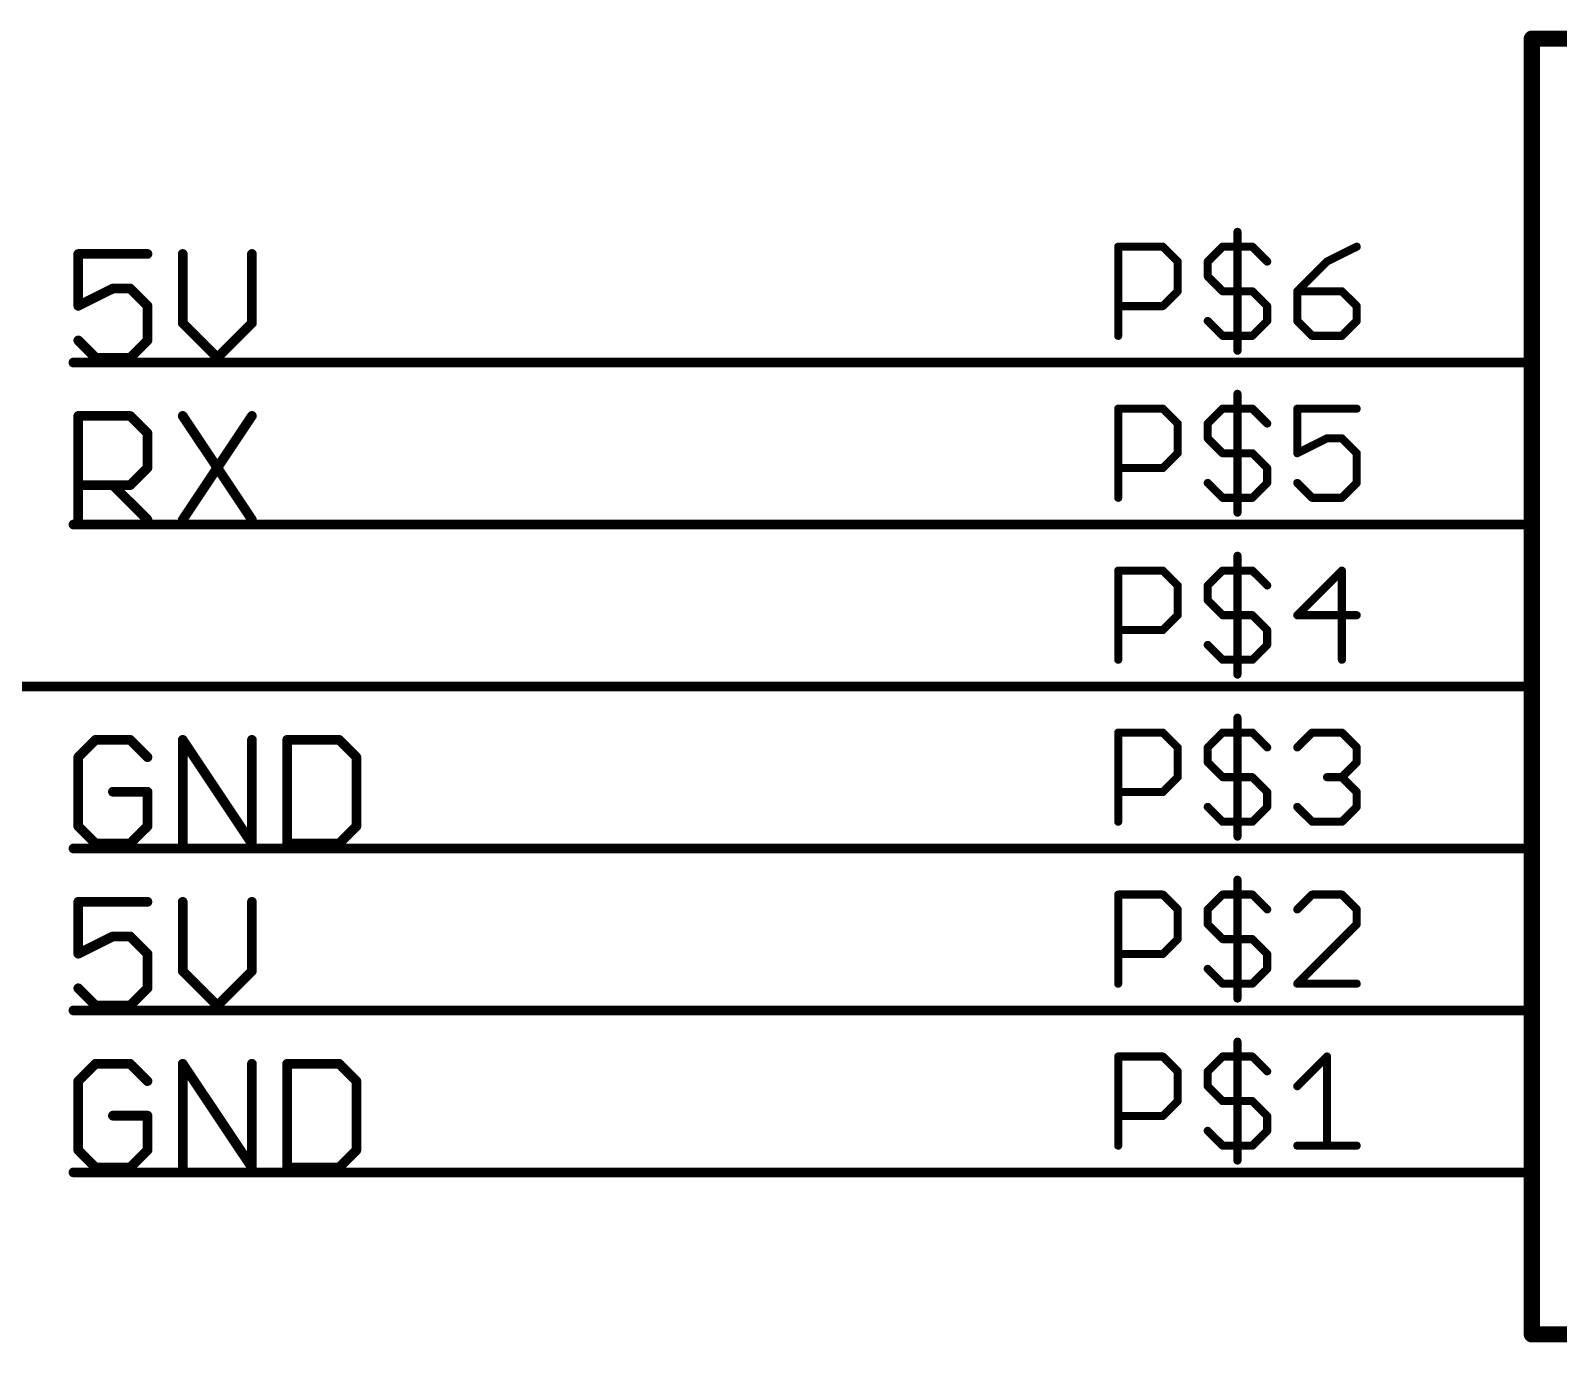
# Model space of a CAD drawing. Extents: x -31 to 132, y -51 to 79.
# Drawn here: x 95.85 to 119.8, y 45.59 to 66.17 of the extents above; entities that cross this region are included whole.
import ezdxf

# ---------------------------------------------------------------- set-up
doc = ezdxf.new("R2010")
doc.units = 0
for name, color, linetype in [('91', 82, 'CONTINUOUS'), ('94', 22, 'CONTINUOUS'), ('95', 253, 'CONTINUOUS')]:
    doc.layers.add(name, color=color, linetype=linetype)

msp = doc.modelspace()

# ---------------------------------------------------------------- linework, layer by layer
at = {"layer": '91', "const_width": 0.1524}
for points in [[(114.3, 60.96), (96.52, 60.96)], [(96.52, 58.42), (114.3, 58.42)], [(114.3, 55.88), (88.9, 55.88)], [(96.52, 53.34), (114.3, 53.34)], [(96.52, 50.8), (114.3, 50.8)], [(114.3, 48.26), (96.52, 48.26)]]:
    msp.add_lwpolyline(points, dxfattribs=at)
at = {"layer": '91', "const_width": 0.0762}
for points in [[(96.52, 60.9981, 1), (96.52, 60.9219)], [(114.3, 60.9219, 1), (114.3, 60.9981)], [(96.52, 58.4581, 1), (96.52, 58.3819)], [(114.3, 58.3819, 1), (114.3, 58.4581)], [(114.3, 55.8419, 1), (114.3, 55.9181)], [(96.52, 53.3781, 1), (96.52, 53.3019)], [(114.3, 53.3019, 1), (114.3, 53.3781)], [(96.52, 50.8381, 1), (96.52, 50.7619)], [(114.3, 50.7619, 1), (114.3, 50.8381)], [(96.52, 48.2981, 1), (96.52, 48.2219)], [(114.3, 48.2219, 1), (114.3, 48.2981)]]:
    msp.add_lwpolyline(points, format="xyb", dxfattribs=at)
at = {"layer": '94'}
for points, const_width in [([(119.38, 45.72), (119.38, 66.04)], 0.254), ([(119.38, 66.04), (132.08, 66.04)], 0.254), ([(114.3, 60.96), (119.38, 60.96)], 0.1524), ([(114.3, 58.42), (119.38, 58.42)], 0.1524), ([(114.3, 55.88), (119.38, 55.88)], 0.1524), ([(114.3, 53.34), (119.38, 53.34)], 0.1524), ([(114.3, 50.8), (119.38, 50.8)], 0.1524), ([(114.3, 48.26), (119.38, 48.26)], 0.1524), ([(132.08, 45.72), (119.38, 45.72)], 0.254)]:
    msp.add_lwpolyline(points, dxfattribs=dict(at, const_width=const_width))
for points, const_width in [([(119.4435, 66.04, 1), (119.3165, 66.04)], 0.127), ([(119.38, 66.1035, 1), (119.38, 65.9765)], 0.127), ([(114.3, 60.9981, 1), (114.3, 60.9219)], 0.0762), ([(119.38, 60.9219, 1), (119.38, 60.9981)], 0.0762), ([(114.3, 58.4581, 1), (114.3, 58.3819)], 0.0762), ([(119.38, 58.3819, 1), (119.38, 58.4581)], 0.0762), ([(114.3, 55.9181, 1), (114.3, 55.8419)], 0.0762), ([(119.38, 55.8419, 1), (119.38, 55.9181)], 0.0762), ([(114.3, 53.3781, 1), (114.3, 53.3019)], 0.0762), ([(119.38, 53.3019, 1), (119.38, 53.3781)], 0.0762), ([(114.3, 50.8381, 1), (114.3, 50.7619)], 0.0762), ([(119.38, 50.7619, 1), (119.38, 50.8381)], 0.0762), ([(114.3, 48.2981, 1), (114.3, 48.2219)], 0.0762), ([(119.38, 48.2219, 1), (119.38, 48.2981)], 0.0762), ([(119.38, 45.7835, 1), (119.38, 45.6565)], 0.127), ([(119.3165, 45.72, 1), (119.4435, 45.72)], 0.127)]:
    msp.add_lwpolyline(points, format="xyb", dxfattribs=dict(at, const_width=const_width))
at = {"layer": '95'}
for points, const_width in [([(114.7662, 63.0103), (114.7662, 61.1461)], 0.127), ([(112.8969, 61.3791), (112.8969, 62.7773)], 0.127), ([(112.8969, 62.7773), (113.596, 62.7773)], 0.127), ([(113.596, 62.7773), (113.829, 62.5443)], 0.127), ([(114.3001, 62.5443), (114.5332, 62.7773)], 0.127), ([(114.5332, 62.7773), (114.9992, 62.7773)], 0.127), ([(114.9992, 62.7773), (115.2323, 62.5443)], 0.127), ([(116.6355, 62.7773), (116.1695, 62.5443)], 0.127), ([(97.6809, 62.6632), (96.5962, 62.6632)], 0.1524), ([(96.5962, 62.6632), (96.5962, 61.8497)], 0.1524), ([(98.2334, 62.6632), (98.2334, 61.5785)], 0.1524), ([(99.318, 61.5785), (99.318, 62.6632)], 0.1524), ([(113.829, 62.5443), (113.829, 62.0782)], 0.127), ([(114.3001, 62.3112), (114.3001, 62.5443)], 0.127), ([(116.1695, 62.5443), (115.7034, 62.0782)], 0.127), ([(114.5332, 62.0782), (114.3001, 62.3112)], 0.127), ([(96.5962, 61.8497), (97.1385, 62.1209)], 0.1524), ([(97.1385, 62.1209), (97.4097, 62.1209)], 0.1524), ([(97.4097, 62.1209), (97.6809, 61.8497)], 0.1524), ([(113.829, 62.0782), (113.596, 61.8452)], 0.127), ([(114.9992, 62.0782), (114.5332, 62.0782)], 0.127), ([(115.2323, 61.8452), (114.9992, 62.0782)], 0.127), ([(115.7034, 62.0782), (115.7034, 61.6121)], 0.127), ([(116.4025, 62.0782), (115.7034, 62.0782)], 0.127), ([(116.6355, 61.8452), (116.4025, 62.0782)], 0.127), ([(97.6809, 61.8497), (97.6809, 61.3074)], 0.1524), ([(113.596, 61.8452), (112.8969, 61.8452)], 0.127), ([(115.2323, 61.6121), (115.2323, 61.8452)], 0.127), ([(116.6355, 61.6121), (116.6355, 61.8452)], 0.127), ([(98.2334, 61.5785), (98.7757, 61.0362)], 0.1524), ([(98.7757, 61.0362), (99.318, 61.5785)], 0.1524), ([(114.3001, 61.6121), (114.5332, 61.3791)], 0.127), ([(114.9992, 61.3791), (115.2323, 61.6121)], 0.127), ([(115.7034, 61.6121), (115.9365, 61.3791)], 0.127), ([(116.4025, 61.3791), (116.6355, 61.6121)], 0.127), ([(96.8674, 61.0362), (96.5962, 61.3074)], 0.1524), ([(97.6809, 61.3074), (97.4097, 61.0362)], 0.1524), ([(114.5332, 61.3791), (114.9992, 61.3791)], 0.127), ([(115.9365, 61.3791), (116.4025, 61.3791)], 0.127), ([(97.4097, 61.0362), (96.8674, 61.0362)], 0.1524), ([(114.7662, 60.4703), (114.7662, 58.6061)], 0.127), ([(96.5962, 58.4962), (96.5962, 60.1232)], 0.1524), ([(96.5962, 60.1232), (97.4097, 60.1232)], 0.1524), ([(97.4097, 60.1232), (97.6809, 59.852)], 0.1524), ([(98.2334, 60.1232), (99.318, 58.4962)], 0.1524), ([(99.318, 60.1232), (98.2334, 58.4962)], 0.1524), ([(112.8969, 58.8391), (112.8969, 60.2373)], 0.127), ([(112.8969, 60.2373), (113.596, 60.2373)], 0.127), ([(113.596, 60.2373), (113.829, 60.0043)], 0.127), ([(114.3001, 60.0043), (114.5332, 60.2373)], 0.127), ([(114.5332, 60.2373), (114.9992, 60.2373)], 0.127), ([(114.9992, 60.2373), (115.2323, 60.0043)], 0.127), ([(116.6355, 60.2373), (115.7034, 60.2373)], 0.127), ([(115.7034, 60.2373), (115.7034, 59.5382)], 0.127), ([(97.6809, 59.852), (97.6809, 59.3097)], 0.1524), ([(113.829, 60.0043), (113.829, 59.5382)], 0.127), ([(114.3001, 59.7712), (114.3001, 60.0043)], 0.127), ([(114.5332, 59.5382), (114.3001, 59.7712)], 0.127), ([(115.7034, 59.5382), (116.1695, 59.7712)], 0.127), ([(116.1695, 59.7712), (116.4025, 59.7712)], 0.127), ([(116.4025, 59.7712), (116.6355, 59.5382)], 0.127), ([(113.829, 59.5382), (113.596, 59.3052)], 0.127), ([(114.9992, 59.5382), (114.5332, 59.5382)], 0.127), ([(115.2323, 59.3052), (114.9992, 59.5382)], 0.127), ([(116.6355, 59.5382), (116.6355, 59.0721)], 0.127), ([(97.6809, 59.3097), (97.4097, 59.0385)], 0.1524), ([(113.596, 59.3052), (112.8969, 59.3052)], 0.127), ([(115.2323, 59.0721), (115.2323, 59.3052)], 0.127), ([(97.4097, 59.0385), (96.5962, 59.0385)], 0.1524), ([(97.1385, 59.0385), (97.6809, 58.4962)], 0.1524), ([(114.3001, 59.0721), (114.5332, 58.8391)], 0.127), ([(114.9992, 58.8391), (115.2323, 59.0721)], 0.127), ([(115.9365, 58.8391), (115.7034, 59.0721)], 0.127), ([(116.6355, 59.0721), (116.4025, 58.8391)], 0.127), ([(114.5332, 58.8391), (114.9992, 58.8391)], 0.127), ([(116.4025, 58.8391), (115.9365, 58.8391)], 0.127), ([(114.7662, 57.9303), (114.7662, 56.0661)], 0.127), ([(112.8969, 56.2991), (112.8969, 57.6973)], 0.127), ([(112.8969, 57.6973), (113.596, 57.6973)], 0.127), ([(113.596, 57.6973), (113.829, 57.4643)], 0.127), ([(114.3001, 57.4643), (114.5332, 57.6973)], 0.127), ([(114.5332, 57.6973), (114.9992, 57.6973)], 0.127), ([(114.9992, 57.6973), (115.2323, 57.4643)], 0.127), ([(116.4025, 57.6973), (115.7034, 56.9982)], 0.127), ([(116.4025, 56.2991), (116.4025, 57.6973)], 0.127), ([(113.829, 57.4643), (113.829, 56.9982)], 0.127), ([(114.3001, 57.2312), (114.3001, 57.4643)], 0.127), ([(114.5332, 56.9982), (114.3001, 57.2312)], 0.127), ([(113.829, 56.9982), (113.596, 56.7652)], 0.127), ([(114.9992, 56.9982), (114.5332, 56.9982)], 0.127), ([(115.2323, 56.7652), (114.9992, 56.9982)], 0.127), ([(115.7034, 56.9982), (116.6355, 56.9982)], 0.127), ([(113.596, 56.7652), (112.8969, 56.7652)], 0.127), ([(115.2323, 56.5321), (115.2323, 56.7652)], 0.127), ([(114.3001, 56.5321), (114.5332, 56.2991)], 0.127), ([(114.9992, 56.2991), (115.2323, 56.5321)], 0.127), ([(114.5332, 56.2991), (114.9992, 56.2991)], 0.127), ([(114.7662, 55.3903), (114.7662, 53.5261)], 0.127), ([(96.8674, 55.0432), (96.5962, 54.772)], 0.1524), ([(97.4097, 55.0432), (96.8674, 55.0432)], 0.1524), ([(97.6809, 54.772), (97.4097, 55.0432)], 0.1524), ([(98.2334, 53.4162), (98.2334, 55.0432)], 0.1524), ([(98.2334, 55.0432), (99.318, 53.4162)], 0.1524), ([(99.318, 53.4162), (99.318, 55.0432)], 0.1524), ([(99.8705, 55.0432), (99.8705, 53.4162)], 0.1524), ([(100.684, 55.0432), (99.8705, 55.0432)], 0.1524), ([(100.9552, 54.772), (100.684, 55.0432)], 0.1524), ([(112.8969, 53.7591), (112.8969, 55.1573)], 0.127), ([(112.8969, 55.1573), (113.596, 55.1573)], 0.127), ([(113.596, 55.1573), (113.829, 54.9243)], 0.127), ([(114.3001, 54.9243), (114.5332, 55.1573)], 0.127), ([(114.5332, 55.1573), (114.9992, 55.1573)], 0.127), ([(114.9992, 55.1573), (115.2323, 54.9243)], 0.127), ([(115.7034, 54.9243), (115.9365, 55.1573)], 0.127), ([(115.9365, 55.1573), (116.4025, 55.1573)], 0.127), ([(116.4025, 55.1573), (116.6355, 54.9243)], 0.127), ([(96.5962, 54.772), (96.5962, 53.6874)], 0.1524), ([(100.9552, 53.6874), (100.9552, 54.772)], 0.1524), ([(113.829, 54.9243), (113.829, 54.4582)], 0.127), ([(114.3001, 54.6912), (114.3001, 54.9243)], 0.127), ([(116.6355, 54.9243), (116.6355, 54.6912)], 0.127), ([(114.5332, 54.4582), (114.3001, 54.6912)], 0.127), ([(116.6355, 54.6912), (116.4025, 54.4582)], 0.127), ([(113.829, 54.4582), (113.596, 54.2252)], 0.127), ([(114.9992, 54.4582), (114.5332, 54.4582)], 0.127), ([(115.2323, 54.2252), (114.9992, 54.4582)], 0.127), ([(116.4025, 54.4582), (116.1695, 54.4582)], 0.127), ([(116.4025, 54.4582), (116.6355, 54.2252)], 0.127), ([(97.6809, 54.2297), (97.1385, 54.2297)], 0.1524), ([(97.6809, 53.6874), (97.6809, 54.2297)], 0.1524), ([(113.596, 54.2252), (112.8969, 54.2252)], 0.127), ([(115.2323, 53.9921), (115.2323, 54.2252)], 0.127), ([(116.6355, 54.2252), (116.6355, 53.9921)], 0.127), ([(114.3001, 53.9921), (114.5332, 53.7591)], 0.127), ([(114.9992, 53.7591), (115.2323, 53.9921)], 0.127), ([(115.9365, 53.7591), (115.7034, 53.9921)], 0.127), ([(116.6355, 53.9921), (116.4025, 53.7591)], 0.127), ([(96.5962, 53.6874), (96.8674, 53.4162)], 0.1524), ([(97.4097, 53.4162), (97.6809, 53.6874)], 0.1524), ([(100.684, 53.4162), (100.9552, 53.6874)], 0.1524), ([(114.5332, 53.7591), (114.9992, 53.7591)], 0.127), ([(116.4025, 53.7591), (115.9365, 53.7591)], 0.127), ([(96.8674, 53.4162), (97.4097, 53.4162)], 0.1524), ([(99.8705, 53.4162), (100.684, 53.4162)], 0.1524), ([(114.7662, 52.8503), (114.7662, 50.9861)], 0.127), ([(97.6809, 52.5032), (96.5962, 52.5032)], 0.1524), ([(96.5962, 52.5032), (96.5962, 51.6897)], 0.1524), ([(98.2334, 52.5032), (98.2334, 51.4185)], 0.1524), ([(99.318, 51.4185), (99.318, 52.5032)], 0.1524), ([(112.8969, 51.2191), (112.8969, 52.6173)], 0.127), ([(112.8969, 52.6173), (113.596, 52.6173)], 0.127), ([(113.596, 52.6173), (113.829, 52.3843)], 0.127), ([(114.3001, 52.3843), (114.5332, 52.6173)], 0.127), ([(114.5332, 52.6173), (114.9992, 52.6173)], 0.127), ([(114.9992, 52.6173), (115.2323, 52.3843)], 0.127), ([(115.9365, 52.6173), (115.7034, 52.3843)], 0.127), ([(116.4025, 52.6173), (115.9365, 52.6173)], 0.127), ([(116.6355, 52.3843), (116.4025, 52.6173)], 0.127), ([(113.829, 52.3843), (113.829, 51.9182)], 0.127), ([(114.3001, 52.1512), (114.3001, 52.3843)], 0.127), ([(114.5332, 51.9182), (114.3001, 52.1512)], 0.127), ([(115.7034, 51.2191), (116.6355, 52.1512)], 0.127), ([(116.6355, 52.1512), (116.6355, 52.3843)], 0.127), ([(96.5962, 51.6897), (97.1385, 51.9609)], 0.1524), ([(97.1385, 51.9609), (97.4097, 51.9609)], 0.1524), ([(97.4097, 51.9609), (97.6809, 51.6897)], 0.1524), ([(113.829, 51.9182), (113.596, 51.6852)], 0.127), ([(114.9992, 51.9182), (114.5332, 51.9182)], 0.127), ([(115.2323, 51.6852), (114.9992, 51.9182)], 0.127), ([(97.6809, 51.6897), (97.6809, 51.1474)], 0.1524), ([(113.596, 51.6852), (112.8969, 51.6852)], 0.127), ([(115.2323, 51.4521), (115.2323, 51.6852)], 0.127), ([(98.2334, 51.4185), (98.7757, 50.8762)], 0.1524), ([(98.7757, 50.8762), (99.318, 51.4185)], 0.1524), ([(114.3001, 51.4521), (114.5332, 51.2191)], 0.127), ([(114.9992, 51.2191), (115.2323, 51.4521)], 0.127), ([(114.5332, 51.2191), (114.9992, 51.2191)], 0.127), ([(116.6355, 51.2191), (115.7034, 51.2191)], 0.127), ([(96.8674, 50.8762), (96.5962, 51.1474)], 0.1524), ([(97.6809, 51.1474), (97.4097, 50.8762)], 0.1524), ([(97.4097, 50.8762), (96.8674, 50.8762)], 0.1524), ([(114.7662, 50.3103), (114.7662, 48.4461)], 0.127), ([(112.8969, 48.6791), (112.8969, 50.0773)], 0.127), ([(112.8969, 50.0773), (113.596, 50.0773)], 0.127), ([(113.596, 50.0773), (113.829, 49.8443)], 0.127), ([(114.3001, 49.8443), (114.5332, 50.0773)], 0.127), ([(114.5332, 50.0773), (114.9992, 50.0773)], 0.127), ([(114.9992, 50.0773), (115.2323, 49.8443)], 0.127), ([(115.7034, 49.6112), (116.1695, 50.0773)], 0.127), ([(116.1695, 50.0773), (116.1695, 48.6791)], 0.127), ([(96.8674, 49.9632), (96.5962, 49.692)], 0.1524), ([(97.4097, 49.9632), (96.8674, 49.9632)], 0.1524), ([(97.6809, 49.692), (97.4097, 49.9632)], 0.1524), ([(98.2334, 48.3362), (98.2334, 49.9632)], 0.1524), ([(98.2334, 49.9632), (99.318, 48.3362)], 0.1524), ([(99.318, 48.3362), (99.318, 49.9632)], 0.1524), ([(99.8705, 49.9632), (99.8705, 48.3362)], 0.1524), ([(100.684, 49.9632), (99.8705, 49.9632)], 0.1524), ([(100.9552, 49.692), (100.684, 49.9632)], 0.1524), ([(113.829, 49.8443), (113.829, 49.3782)], 0.127), ([(114.3001, 49.6112), (114.3001, 49.8443)], 0.127), ([(96.5962, 49.692), (96.5962, 48.6074)], 0.1524), ([(100.9552, 48.6074), (100.9552, 49.692)], 0.1524), ([(114.5332, 49.3782), (114.3001, 49.6112)], 0.127), ([(113.829, 49.3782), (113.596, 49.1452)], 0.127), ([(114.9992, 49.3782), (114.5332, 49.3782)], 0.127), ([(115.2323, 49.1452), (114.9992, 49.3782)], 0.127), ([(97.6809, 49.1497), (97.1385, 49.1497)], 0.1524), ([(97.6809, 48.6074), (97.6809, 49.1497)], 0.1524), ([(113.596, 49.1452), (112.8969, 49.1452)], 0.127), ([(115.2323, 48.9121), (115.2323, 49.1452)], 0.127), ([(114.3001, 48.9121), (114.5332, 48.6791)], 0.127), ([(114.9992, 48.6791), (115.2323, 48.9121)], 0.127), ([(96.5962, 48.6074), (96.8674, 48.3362)], 0.1524), ([(97.4097, 48.3362), (97.6809, 48.6074)], 0.1524), ([(100.684, 48.3362), (100.9552, 48.6074)], 0.1524), ([(114.5332, 48.6791), (114.9992, 48.6791)], 0.127), ([(115.7034, 48.6791), (116.6355, 48.6791)], 0.127), ([(96.8674, 48.3362), (97.4097, 48.3362)], 0.1524), ([(99.8705, 48.3362), (100.684, 48.3362)], 0.1524)]:
    msp.add_lwpolyline(points, dxfattribs=dict(at, const_width=const_width))
for points, const_width in [([(114.798, 63.0103, 1), (114.7345, 63.0103)], 0.0635), ([(112.9286, 62.7773, 1), (112.8651, 62.7773)], 0.0635), ([(112.8969, 62.809, 1), (112.8969, 62.7455)], 0.0635), ([(113.6184, 62.7997, 1), (113.5735, 62.7548)], 0.0635), ([(113.596, 62.7455, 1), (113.596, 62.809)], 0.0635), ([(114.5332, 62.809, 1), (114.5332, 62.7455)], 0.0635), ([(114.5556, 62.7548, 1), (114.5107, 62.7997)], 0.0635), ([(115.0217, 62.7997, 1), (114.9768, 62.7548)], 0.0635), ([(114.9992, 62.7455, 1), (114.9992, 62.809)], 0.0635), ([(116.6497, 62.7489, 1), (116.6213, 62.8057)], 0.0635), ([(96.5962, 62.7013, 1), (96.5962, 62.6251)], 0.0762), ([(96.6343, 62.6632, 1), (96.5581, 62.6632)], 0.0762), ([(97.6809, 62.6251, 1), (97.6809, 62.7013)], 0.0762), ([(98.2715, 62.6632, 1), (98.1953, 62.6632)], 0.0762), ([(99.3561, 62.6632, 1), (99.2799, 62.6632)], 0.0762), ([(113.8607, 62.5443, 1), (113.7972, 62.5443)], 0.0635), ([(113.8065, 62.5218, 1), (113.8514, 62.5667)], 0.0635), ([(114.3319, 62.5443, 1), (114.2684, 62.5443)], 0.0635), ([(114.2777, 62.5667, 1), (114.3226, 62.5218)], 0.0635), ([(115.2098, 62.5218, 1), (115.2547, 62.5667)], 0.0635), ([(116.1553, 62.5727, 1), (116.1837, 62.5159)], 0.0635), ([(116.1919, 62.5218, 1), (116.147, 62.5667)], 0.0635), ([(114.2684, 62.3112, 1), (114.3319, 62.3112)], 0.0635), ([(114.3226, 62.3337, 1), (114.2777, 62.2888)], 0.0635), ([(97.1385, 62.159, 1), (97.1385, 62.0828)], 0.0762), ([(97.1556, 62.0868, 1), (97.1215, 62.1549)], 0.0762), ([(97.4366, 62.1478, 1), (97.3828, 62.0939)], 0.0762), ([(97.4097, 62.0828, 1), (97.4097, 62.159)], 0.0762), ([(113.7972, 62.0782, 1), (113.8607, 62.0782)], 0.0635), ([(113.8514, 62.0557, 1), (113.8065, 62.1006)], 0.0635), ([(114.5332, 62.1099, 1), (114.5332, 62.0464)], 0.0635), ([(114.5107, 62.0557, 1), (114.5556, 62.1006)], 0.0635), ([(115.0217, 62.1006, 1), (114.9768, 62.0557)], 0.0635), ([(114.9992, 62.0464, 1), (114.9992, 62.1099)], 0.0635), ([(115.7352, 62.0782, 1), (115.6717, 62.0782)], 0.0635), ([(115.7034, 62.1099, 1), (115.7034, 62.0464)], 0.0635), ([(115.681, 62.1006, 1), (115.7259, 62.0557)], 0.0635), ([(116.425, 62.1006, 1), (116.3801, 62.0557)], 0.0635), ([(116.4025, 62.0464, 1), (116.4025, 62.1099)], 0.0635), ([(96.5792, 61.8838, 1), (96.6132, 61.8156)], 0.0762), ([(96.5581, 61.8497, 1), (96.6343, 61.8497)], 0.0762), ([(97.719, 61.8497, 1), (97.6428, 61.8497)], 0.0762), ([(97.6539, 61.8228, 1), (97.7078, 61.8766)], 0.0762), ([(112.8969, 61.8769, 1), (112.8969, 61.8134)], 0.0635), ([(113.5735, 61.8676, 1), (113.6184, 61.8227)], 0.0635), ([(113.596, 61.8134, 1), (113.596, 61.8769)], 0.0635), ([(115.264, 61.8452, 1), (115.2005, 61.8452)], 0.0635), ([(115.2098, 61.8227, 1), (115.2547, 61.8676)], 0.0635), ([(116.6673, 61.8452, 1), (116.6038, 61.8452)], 0.0635), ([(116.6131, 61.8227, 1), (116.658, 61.8676)], 0.0635), ([(98.2603, 61.6055, 1), (98.2064, 61.5516)], 0.0762), ([(98.1953, 61.5785, 1), (98.2715, 61.5785)], 0.0762), ([(99.2799, 61.5785, 1), (99.3561, 61.5785)], 0.0762), ([(99.345, 61.5516, 1), (99.2911, 61.6055)], 0.0762), ([(114.3226, 61.6346, 1), (114.2777, 61.5897)], 0.0635), ([(115.2005, 61.6121, 1), (115.264, 61.6121)], 0.0635), ([(115.2547, 61.5897, 1), (115.2098, 61.6346)], 0.0635), ([(115.6717, 61.6121, 1), (115.7352, 61.6121)], 0.0635), ([(115.7259, 61.6346, 1), (115.681, 61.5897)], 0.0635), ([(116.6038, 61.6121, 1), (116.6673, 61.6121)], 0.0635), ([(116.658, 61.5897, 1), (116.6131, 61.6346)], 0.0635), ([(96.6231, 61.3343, 1), (96.5693, 61.2804)], 0.0762), ([(97.6428, 61.3074, 1), (97.719, 61.3074)], 0.0762), ([(97.7078, 61.2804, 1), (97.6539, 61.3343)], 0.0762), ([(112.8651, 61.3791, 1), (112.9286, 61.3791)], 0.0635), ([(114.5332, 61.4109, 1), (114.5332, 61.3473)], 0.0635), ([(114.5107, 61.3566, 1), (114.5556, 61.4016)], 0.0635), ([(114.9768, 61.4016, 1), (115.0217, 61.3566)], 0.0635), ([(114.9992, 61.3473, 1), (114.9992, 61.4109)], 0.0635), ([(115.9365, 61.4109, 1), (115.9365, 61.3473)], 0.0635), ([(115.914, 61.3566, 1), (115.9589, 61.4016)], 0.0635), ([(116.3801, 61.4016, 1), (116.425, 61.3566)], 0.0635), ([(116.4025, 61.3473, 1), (116.4025, 61.4109)], 0.0635), ([(96.8674, 61.0743, 1), (96.8674, 60.9981)], 0.0762), ([(96.8404, 61.0093, 1), (96.8943, 61.0631)], 0.0762), ([(97.3828, 61.0631, 1), (97.4366, 61.0093)], 0.0762), ([(97.4097, 60.9981, 1), (97.4097, 61.0743)], 0.0762), ([(98.7487, 61.0631, 1), (98.8026, 61.0093)], 0.0762), ([(98.7487, 61.0093, 1), (98.8026, 61.0631)], 0.0762), ([(114.7345, 61.1461, 1), (114.798, 61.1461)], 0.0635), ([(114.798, 60.4703, 1), (114.7345, 60.4703)], 0.0635), ([(96.6343, 60.1232, 1), (96.5581, 60.1232)], 0.0762), ([(96.5962, 60.1613, 1), (96.5962, 60.0851)], 0.0762), ([(97.4366, 60.1501, 1), (97.3828, 60.0962)], 0.0762), ([(97.4097, 60.0851, 1), (97.4097, 60.1613)], 0.0762), ([(98.2651, 60.1443, 1), (98.2017, 60.1021)], 0.0762), ([(99.3497, 60.1021, 1), (99.2863, 60.1443)], 0.0762), ([(112.9286, 60.2373, 1), (112.8651, 60.2373)], 0.0635), ([(112.8969, 60.269, 1), (112.8969, 60.2055)], 0.0635), ([(113.6184, 60.2597, 1), (113.5735, 60.2148)], 0.0635), ([(113.596, 60.2055, 1), (113.596, 60.269)], 0.0635), ([(114.5332, 60.269, 1), (114.5332, 60.2055)], 0.0635), ([(114.5556, 60.2148, 1), (114.5107, 60.2597)], 0.0635), ([(115.0217, 60.2597, 1), (114.9768, 60.2148)], 0.0635), ([(114.9992, 60.2055, 1), (114.9992, 60.269)], 0.0635), ([(115.7034, 60.269, 1), (115.7034, 60.2055)], 0.0635), ([(115.7352, 60.2373, 1), (115.6717, 60.2373)], 0.0635), ([(116.6355, 60.2055, 1), (116.6355, 60.269)], 0.0635), ([(97.719, 59.852, 1), (97.6428, 59.852)], 0.0762), ([(97.6539, 59.8251, 1), (97.7078, 59.879)], 0.0762), ([(113.8607, 60.0043, 1), (113.7972, 60.0043)], 0.0635), ([(113.8065, 59.9818, 1), (113.8514, 60.0267)], 0.0635), ([(114.3319, 60.0043, 1), (114.2684, 60.0043)], 0.0635), ([(114.2777, 60.0267, 1), (114.3226, 59.9818)], 0.0635), ([(115.2098, 59.9818, 1), (115.2547, 60.0267)], 0.0635), ([(114.2684, 59.7712, 1), (114.3319, 59.7712)], 0.0635), ([(114.3226, 59.7937, 1), (114.2777, 59.7488)], 0.0635), ([(116.1695, 59.803, 1), (116.1695, 59.7395)], 0.0635), ([(116.1837, 59.7428, 1), (116.1553, 59.7996)], 0.0635), ([(116.425, 59.7937, 1), (116.3801, 59.7488)], 0.0635), ([(116.4025, 59.7395, 1), (116.4025, 59.803)], 0.0635), ([(113.7972, 59.5382, 1), (113.8607, 59.5382)], 0.0635), ([(113.8514, 59.5157, 1), (113.8065, 59.5606)], 0.0635), ([(114.5332, 59.5699, 1), (114.5332, 59.5064)], 0.0635), ([(114.5107, 59.5157, 1), (114.5556, 59.5606)], 0.0635), ([(115.0217, 59.5606, 1), (114.9768, 59.5157)], 0.0635), ([(114.9992, 59.5064, 1), (114.9992, 59.5699)], 0.0635), ([(115.6892, 59.5666, 1), (115.7176, 59.5098)], 0.0635), ([(115.6717, 59.5382, 1), (115.7352, 59.5382)], 0.0635), ([(116.6673, 59.5382, 1), (116.6038, 59.5382)], 0.0635), ([(116.6131, 59.5157, 1), (116.658, 59.5606)], 0.0635), ([(97.6428, 59.3097, 1), (97.719, 59.3097)], 0.0762), ([(97.7078, 59.2828, 1), (97.6539, 59.3366)], 0.0762), ([(112.8969, 59.3369, 1), (112.8969, 59.2734)], 0.0635), ([(113.5735, 59.3276, 1), (113.6184, 59.2827)], 0.0635), ([(113.596, 59.2734, 1), (113.596, 59.3369)], 0.0635), ([(115.264, 59.3052, 1), (115.2005, 59.3052)], 0.0635), ([(115.2098, 59.2827, 1), (115.2547, 59.3276)], 0.0635), ([(96.5962, 59.0766, 1), (96.5962, 59.0004)], 0.0762), ([(97.1655, 59.0655, 1), (97.1116, 59.0116)], 0.0762), ([(97.3828, 59.0655, 1), (97.4366, 59.0116)], 0.0762), ([(97.4097, 59.0004, 1), (97.4097, 59.0766)], 0.0762), ([(114.3226, 59.0946, 1), (114.2777, 59.0497)], 0.0635), ([(115.2005, 59.0721, 1), (115.264, 59.0721)], 0.0635), ([(115.2547, 59.0497, 1), (115.2098, 59.0946)], 0.0635), ([(115.7259, 59.0946, 1), (115.681, 59.0497)], 0.0635), ([(116.6038, 59.0721, 1), (116.6673, 59.0721)], 0.0635), ([(116.658, 59.0497, 1), (116.6131, 59.0946)], 0.0635), ([(112.8651, 58.8391, 1), (112.9286, 58.8391)], 0.0635), ([(114.5332, 58.8709, 1), (114.5332, 58.8073)], 0.0635), ([(114.5107, 58.8166, 1), (114.5556, 58.8616)], 0.0635), ([(114.9768, 58.8616, 1), (115.0217, 58.8166)], 0.0635), ([(114.9992, 58.8073, 1), (114.9992, 58.8709)], 0.0635), ([(115.9365, 58.8709, 1), (115.9365, 58.8073)], 0.0635), ([(115.914, 58.8166, 1), (115.9589, 58.8616)], 0.0635), ([(116.3801, 58.8616, 1), (116.425, 58.8166)], 0.0635), ([(116.4025, 58.8073, 1), (116.4025, 58.8709)], 0.0635), ([(96.5581, 58.4962, 1), (96.6343, 58.4962)], 0.0762), ([(97.6539, 58.4693, 1), (97.7078, 58.5231)], 0.0762), ([(98.2017, 58.5173, 1), (98.2651, 58.4751)], 0.0762), ([(99.2863, 58.4751, 1), (99.3497, 58.5173)], 0.0762), ([(114.7345, 58.6061, 1), (114.798, 58.6061)], 0.0635), ([(114.798, 57.9303, 1), (114.7345, 57.9303)], 0.0635), ([(112.9286, 57.6973, 1), (112.8651, 57.6973)], 0.0635), ([(112.8969, 57.729, 1), (112.8969, 57.6655)], 0.0635), ([(113.6184, 57.7197, 1), (113.5735, 57.6748)], 0.0635), ([(113.596, 57.6655, 1), (113.596, 57.729)], 0.0635), ([(114.5332, 57.729, 1), (114.5332, 57.6655)], 0.0635), ([(114.5556, 57.6748, 1), (114.5107, 57.7197)], 0.0635), ([(115.0217, 57.7197, 1), (114.9768, 57.6748)], 0.0635), ([(114.9992, 57.6655, 1), (114.9992, 57.729)], 0.0635), ([(116.4343, 57.6973, 1), (116.3708, 57.6973)], 0.0635), ([(116.425, 57.6748, 1), (116.3801, 57.7197)], 0.0635), ([(113.8607, 57.4643, 1), (113.7972, 57.4643)], 0.0635), ([(113.8065, 57.4418, 1), (113.8514, 57.4867)], 0.0635), ([(114.3319, 57.4643, 1), (114.2684, 57.4643)], 0.0635), ([(114.2777, 57.4867, 1), (114.3226, 57.4418)], 0.0635), ([(115.2098, 57.4418, 1), (115.2547, 57.4867)], 0.0635), ([(114.2684, 57.2312, 1), (114.3319, 57.2312)], 0.0635), ([(114.3226, 57.2537, 1), (114.2777, 57.2088)], 0.0635), ([(113.7972, 56.9982, 1), (113.8607, 56.9982)], 0.0635), ([(113.8514, 56.9757, 1), (113.8065, 57.0206)], 0.0635), ([(114.5332, 57.0299, 1), (114.5332, 56.9664)], 0.0635), ([(114.5107, 56.9757, 1), (114.5556, 57.0206)], 0.0635), ([(115.0217, 57.0206, 1), (114.9768, 56.9757)], 0.0635), ([(114.9992, 56.9664, 1), (114.9992, 57.0299)], 0.0635), ([(115.7034, 57.0299, 1), (115.7034, 56.9664)], 0.0635), ([(115.681, 57.0206, 1), (115.7259, 56.9757)], 0.0635), ([(116.6355, 56.9664, 1), (116.6355, 57.0299)], 0.0635), ([(112.8969, 56.7969, 1), (112.8969, 56.7334)], 0.0635), ([(113.5735, 56.7876, 1), (113.6184, 56.7427)], 0.0635), ([(113.596, 56.7334, 1), (113.596, 56.7969)], 0.0635), ([(115.264, 56.7652, 1), (115.2005, 56.7652)], 0.0635), ([(115.2098, 56.7427, 1), (115.2547, 56.7876)], 0.0635), ([(114.3226, 56.5546, 1), (114.2777, 56.5097)], 0.0635), ([(115.2005, 56.5321, 1), (115.264, 56.5321)], 0.0635), ([(115.2547, 56.5097, 1), (115.2098, 56.5546)], 0.0635), ([(112.8651, 56.2991, 1), (112.9286, 56.2991)], 0.0635), ([(114.5332, 56.3309, 1), (114.5332, 56.2674)], 0.0635), ([(114.5107, 56.2766, 1), (114.5556, 56.3216)], 0.0635), ([(114.9768, 56.3216, 1), (115.0217, 56.2766)], 0.0635), ([(114.9992, 56.2674, 1), (114.9992, 56.3309)], 0.0635), ([(116.3708, 56.2991, 1), (116.4343, 56.2991)], 0.0635), ([(114.7345, 56.0661, 1), (114.798, 56.0661)], 0.0635), ([(114.798, 55.3903, 1), (114.7345, 55.3903)], 0.0635), ([(96.8674, 55.0813, 1), (96.8674, 55.0051)], 0.0762), ([(96.8943, 55.0162, 1), (96.8404, 55.0701)], 0.0762), ([(97.4366, 55.0701, 1), (97.3828, 55.0162)], 0.0762), ([(97.4097, 55.0051, 1), (97.4097, 55.0813)], 0.0762), ([(98.2715, 55.0432, 1), (98.1953, 55.0432)], 0.0762), ([(98.2651, 55.0643, 1), (98.2017, 55.0221)], 0.0762), ([(99.3561, 55.0432, 1), (99.2799, 55.0432)], 0.0762), ([(99.9086, 55.0432, 1), (99.8324, 55.0432)], 0.0762), ([(99.8705, 55.0813, 1), (99.8705, 55.0051)], 0.0762), ([(100.7109, 55.0701, 1), (100.6571, 55.0162)], 0.0762), ([(100.684, 55.0051, 1), (100.684, 55.0813)], 0.0762), ([(112.9286, 55.1573, 1), (112.8651, 55.1573)], 0.0635), ([(112.8969, 55.189, 1), (112.8969, 55.1255)], 0.0635), ([(113.6184, 55.1797, 1), (113.5735, 55.1348)], 0.0635), ([(113.596, 55.1255, 1), (113.596, 55.189)], 0.0635), ([(114.5332, 55.189, 1), (114.5332, 55.1255)], 0.0635), ([(114.5556, 55.1348, 1), (114.5107, 55.1797)], 0.0635), ([(115.0217, 55.1797, 1), (114.9768, 55.1348)], 0.0635), ([(114.9992, 55.1255, 1), (114.9992, 55.189)], 0.0635), ([(115.9365, 55.189, 1), (115.9365, 55.1255)], 0.0635), ([(115.9589, 55.1348, 1), (115.914, 55.1797)], 0.0635), ([(116.425, 55.1797, 1), (116.3801, 55.1348)], 0.0635), ([(116.4025, 55.1255, 1), (116.4025, 55.189)], 0.0635), ([(96.6343, 54.772, 1), (96.5581, 54.772)], 0.0762), ([(100.9933, 54.772, 1), (100.9171, 54.772)], 0.0762), ([(113.8607, 54.9243, 1), (113.7972, 54.9243)], 0.0635), ([(113.8065, 54.9018, 1), (113.8514, 54.9467)], 0.0635), ([(114.3319, 54.9243, 1), (114.2684, 54.9243)], 0.0635), ([(114.2777, 54.9467, 1), (114.3226, 54.9018)], 0.0635), ([(115.2098, 54.9018, 1), (115.2547, 54.9467)], 0.0635), ([(115.681, 54.9467, 1), (115.7259, 54.9018)], 0.0635), ([(116.6673, 54.9243, 1), (116.6038, 54.9243)], 0.0635), ([(116.6131, 54.9018, 1), (116.658, 54.9467)], 0.0635), ([(96.5693, 54.799, 1), (96.6231, 54.7451)], 0.0762), ([(97.6539, 54.7451, 1), (97.7078, 54.799)], 0.0762), ([(100.9282, 54.7451, 1), (100.9821, 54.799)], 0.0762), ([(114.2684, 54.6912, 1), (114.3319, 54.6912)], 0.0635), ([(114.3226, 54.7137, 1), (114.2777, 54.6688)], 0.0635), ([(116.6038, 54.6912, 1), (116.6673, 54.6912)], 0.0635), ([(116.658, 54.6688, 1), (116.6131, 54.7137)], 0.0635), ([(113.7972, 54.4582, 1), (113.8607, 54.4582)], 0.0635), ([(113.8514, 54.4357, 1), (113.8065, 54.4806)], 0.0635), ([(114.5332, 54.4899, 1), (114.5332, 54.4264)], 0.0635), ([(114.5107, 54.4357, 1), (114.5556, 54.4806)], 0.0635), ([(115.0217, 54.4806, 1), (114.9768, 54.4357)], 0.0635), ([(114.9992, 54.4264, 1), (114.9992, 54.4899)], 0.0635), ([(116.1695, 54.4899, 1), (116.1695, 54.4264)], 0.0635), ([(116.425, 54.4806, 1), (116.3801, 54.4357)], 0.0635), ([(116.3801, 54.4806, 1), (116.425, 54.4357)], 0.0635), ([(116.4025, 54.4264, 1), (116.4025, 54.4899)], 0.0635), ([(97.1385, 54.2678, 1), (97.1385, 54.1916)], 0.0762), ([(97.719, 54.2297, 1), (97.6428, 54.2297)], 0.0762), ([(97.6809, 54.1916, 1), (97.6809, 54.2678)], 0.0762), ([(112.8969, 54.2569, 1), (112.8969, 54.1934)], 0.0635), ([(113.5735, 54.2476, 1), (113.6184, 54.2027)], 0.0635), ([(113.596, 54.1934, 1), (113.596, 54.2569)], 0.0635), ([(115.264, 54.2252, 1), (115.2005, 54.2252)], 0.0635), ([(115.2098, 54.2027, 1), (115.2547, 54.2476)], 0.0635), ([(116.6673, 54.2252, 1), (116.6038, 54.2252)], 0.0635), ([(116.6131, 54.2027, 1), (116.658, 54.2476)], 0.0635), ([(114.3226, 54.0146, 1), (114.2777, 53.9697)], 0.0635), ([(115.2005, 53.9921, 1), (115.264, 53.9921)], 0.0635), ([(115.2547, 53.9697, 1), (115.2098, 54.0146)], 0.0635), ([(115.7259, 54.0146, 1), (115.681, 53.9697)], 0.0635), ([(116.6038, 53.9921, 1), (116.6673, 53.9921)], 0.0635), ([(116.658, 53.9697, 1), (116.6131, 54.0146)], 0.0635), ([(96.6231, 53.7143, 1), (96.5693, 53.6604)], 0.0762), ([(96.5581, 53.6874, 1), (96.6343, 53.6874)], 0.0762), ([(97.6428, 53.6874, 1), (97.719, 53.6874)], 0.0762), ([(97.7078, 53.6604, 1), (97.6539, 53.7143)], 0.0762), ([(100.9171, 53.6874, 1), (100.9933, 53.6874)], 0.0762), ([(100.9821, 53.6604, 1), (100.9282, 53.7143)], 0.0762), ([(112.8651, 53.7591, 1), (112.9286, 53.7591)], 0.0635), ([(114.5332, 53.7909, 1), (114.5332, 53.7274)], 0.0635), ([(114.5107, 53.7366, 1), (114.5556, 53.7816)], 0.0635), ([(114.9768, 53.7816, 1), (115.0217, 53.7366)], 0.0635), ([(114.9992, 53.7274, 1), (114.9992, 53.7909)], 0.0635), ([(115.9365, 53.7909, 1), (115.9365, 53.7274)], 0.0635), ([(115.914, 53.7366, 1), (115.9589, 53.7816)], 0.0635), ([(116.3801, 53.7816, 1), (116.425, 53.7366)], 0.0635), ([(116.4025, 53.7274, 1), (116.4025, 53.7909)], 0.0635), ([(96.8674, 53.4543, 1), (96.8674, 53.3781)], 0.0762), ([(96.8404, 53.3893, 1), (96.8943, 53.4431)], 0.0762), ([(97.3828, 53.4431, 1), (97.4366, 53.3893)], 0.0762), ([(97.4097, 53.3781, 1), (97.4097, 53.4543)], 0.0762), ([(98.1953, 53.4162, 1), (98.2715, 53.4162)], 0.0762), ([(99.2799, 53.4162, 1), (99.3561, 53.4162)], 0.0762), ([(99.2863, 53.3951, 1), (99.3497, 53.4373)], 0.0762), ([(99.8705, 53.4543, 1), (99.8705, 53.3781)], 0.0762), ([(99.8324, 53.4162, 1), (99.9086, 53.4162)], 0.0762), ([(100.6571, 53.4431, 1), (100.7109, 53.3893)], 0.0762), ([(100.684, 53.3781, 1), (100.684, 53.4543)], 0.0762), ([(114.7345, 53.5261, 1), (114.798, 53.5261)], 0.0635), ([(114.798, 52.8503, 1), (114.7345, 52.8503)], 0.0635), ([(96.5962, 52.5413, 1), (96.5962, 52.4651)], 0.0762), ([(96.6343, 52.5032, 1), (96.5581, 52.5032)], 0.0762), ([(97.6809, 52.4651, 1), (97.6809, 52.5413)], 0.0762), ([(98.2715, 52.5032, 1), (98.1953, 52.5032)], 0.0762), ([(99.3561, 52.5032, 1), (99.2799, 52.5032)], 0.0762), ([(112.9286, 52.6173, 1), (112.8651, 52.6173)], 0.0635), ([(112.8969, 52.649, 1), (112.8969, 52.5855)], 0.0635), ([(113.6184, 52.6397, 1), (113.5735, 52.5948)], 0.0635), ([(113.596, 52.5855, 1), (113.596, 52.649)], 0.0635), ([(114.5332, 52.649, 1), (114.5332, 52.5855)], 0.0635), ([(114.5556, 52.5948, 1), (114.5107, 52.6397)], 0.0635), ([(115.0217, 52.6397, 1), (114.9768, 52.5948)], 0.0635), ([(114.9992, 52.5855, 1), (114.9992, 52.649)], 0.0635), ([(115.9365, 52.649, 1), (115.9365, 52.5855)], 0.0635), ([(115.9589, 52.5948, 1), (115.914, 52.6397)], 0.0635), ([(116.425, 52.6397, 1), (116.3801, 52.5948)], 0.0635), ([(116.4025, 52.5855, 1), (116.4025, 52.649)], 0.0635), ([(113.8607, 52.3843, 1), (113.7972, 52.3843)], 0.0635), ([(113.8065, 52.3618, 1), (113.8514, 52.4067)], 0.0635), ([(114.3319, 52.3843, 1), (114.2684, 52.3843)], 0.0635), ([(114.2777, 52.4067, 1), (114.3226, 52.3618)], 0.0635), ([(114.3226, 52.1737, 1), (114.2777, 52.1288)], 0.0635), ([(115.2098, 52.3618, 1), (115.2547, 52.4067)], 0.0635), ([(115.681, 52.4067, 1), (115.7259, 52.3618)], 0.0635), ([(116.6673, 52.3843, 1), (116.6038, 52.3843)], 0.0635), ([(116.6131, 52.3618, 1), (116.658, 52.4067)], 0.0635), ([(116.658, 52.1288, 1), (116.6131, 52.1737)], 0.0635), ([(97.1385, 51.999, 1), (97.1385, 51.9228)], 0.0762), ([(97.1556, 51.9268, 1), (97.1215, 51.9949)], 0.0762), ([(97.4366, 51.9878, 1), (97.3828, 51.9339)], 0.0762), ([(97.4097, 51.9228, 1), (97.4097, 51.999)], 0.0762), ([(113.8514, 51.8957, 1), (113.8065, 51.9406)], 0.0635), ([(114.2684, 52.1512, 1), (114.3319, 52.1512)], 0.0635), ([(114.5332, 51.9499, 1), (114.5332, 51.8864)], 0.0635), ([(114.5107, 51.8957, 1), (114.5556, 51.9406)], 0.0635), ([(115.0217, 51.9406, 1), (114.9768, 51.8957)], 0.0635), ([(114.9992, 51.8864, 1), (114.9992, 51.9499)], 0.0635), ([(116.6038, 52.1512, 1), (116.6673, 52.1512)], 0.0635), ([(96.5792, 51.7238, 1), (96.6132, 51.6556)], 0.0762), ([(97.719, 51.6897, 1), (97.6428, 51.6897)], 0.0762), ([(97.6539, 51.6628, 1), (97.7078, 51.7166)], 0.0762), ([(112.8969, 51.7169, 1), (112.8969, 51.6534)], 0.0635), ([(113.5735, 51.7076, 1), (113.6184, 51.6627)], 0.0635), ([(113.596, 51.6534, 1), (113.596, 51.7169)], 0.0635), ([(113.7972, 51.9182, 1), (113.8607, 51.9182)], 0.0635), ([(115.264, 51.6852, 1), (115.2005, 51.6852)], 0.0635), ([(115.2098, 51.6627, 1), (115.2547, 51.7076)], 0.0635), ([(96.5581, 51.6897, 1), (96.6343, 51.6897)], 0.0762), ([(98.2603, 51.4455, 1), (98.2064, 51.3916)], 0.0762), ([(99.345, 51.3916, 1), (99.2911, 51.4455)], 0.0762), ([(114.3226, 51.4746, 1), (114.2777, 51.4297)], 0.0635), ([(115.2547, 51.4297, 1), (115.2098, 51.4746)], 0.0635), ([(98.1953, 51.4185, 1), (98.2715, 51.4185)], 0.0762), ([(99.2799, 51.4185, 1), (99.3561, 51.4185)], 0.0762), ([(114.5332, 51.2509, 1), (114.5332, 51.1874)], 0.0635), ([(114.5107, 51.1966, 1), (114.5556, 51.2416)], 0.0635), ([(114.9768, 51.2416, 1), (115.0217, 51.1966)], 0.0635), ([(114.9992, 51.1874, 1), (114.9992, 51.2509)], 0.0635), ([(115.2005, 51.4521, 1), (115.264, 51.4521)], 0.0635), ([(115.7034, 51.2509, 1), (115.7034, 51.1874)], 0.0635), ([(115.681, 51.2416, 1), (115.7259, 51.1966)], 0.0635), ([(116.6355, 51.1874, 1), (116.6355, 51.2509)], 0.0635), ([(96.6231, 51.1743, 1), (96.5693, 51.1204)], 0.0762), ([(97.6428, 51.1474, 1), (97.719, 51.1474)], 0.0762), ([(97.7078, 51.1204, 1), (97.6539, 51.1743)], 0.0762), ([(112.8651, 51.2191, 1), (112.9286, 51.2191)], 0.0635), ([(114.7345, 50.9861, 1), (114.798, 50.9861)], 0.0635), ([(96.8674, 50.9143, 1), (96.8674, 50.8381)], 0.0762), ([(96.8404, 50.8493, 1), (96.8943, 50.9031)], 0.0762), ([(97.3828, 50.9031, 1), (97.4366, 50.8493)], 0.0762), ([(97.4097, 50.8381, 1), (97.4097, 50.9143)], 0.0762), ([(98.7487, 50.9031, 1), (98.8026, 50.8493)], 0.0762), ([(98.7487, 50.8493, 1), (98.8026, 50.9031)], 0.0762), ([(114.798, 50.3103, 1), (114.7345, 50.3103)], 0.0635), ([(112.9286, 50.0773, 1), (112.8651, 50.0773)], 0.0635), ([(112.8969, 50.109, 1), (112.8969, 50.0455)], 0.0635), ([(113.6184, 50.0997, 1), (113.5735, 50.0548)], 0.0635), ([(113.596, 50.0455, 1), (113.596, 50.109)], 0.0635), ([(114.5332, 50.109, 1), (114.5332, 50.0455)], 0.0635), ([(114.5556, 50.0548, 1), (114.5107, 50.0997)], 0.0635), ([(115.0217, 50.0997, 1), (114.9768, 50.0548)], 0.0635), ([(114.9992, 50.0455, 1), (114.9992, 50.109)], 0.0635), ([(116.2012, 50.0773, 1), (116.1377, 50.0773)], 0.0635), ([(116.1919, 50.0548, 1), (116.147, 50.0997)], 0.0635), ([(96.8674, 50.0013, 1), (96.8674, 49.9251)], 0.0762), ([(96.8943, 49.9362, 1), (96.8404, 49.9901)], 0.0762), ([(97.4366, 49.9901, 1), (97.3828, 49.9362)], 0.0762), ([(97.4097, 49.9251, 1), (97.4097, 50.0013)], 0.0762), ([(98.2715, 49.9632, 1), (98.1953, 49.9632)], 0.0762), ([(98.2651, 49.9843, 1), (98.2017, 49.9421)], 0.0762), ([(99.3561, 49.9632, 1), (99.2799, 49.9632)], 0.0762), ([(99.9086, 49.9632, 1), (99.8324, 49.9632)], 0.0762), ([(99.8705, 50.0013, 1), (99.8705, 49.9251)], 0.0762), ([(100.7109, 49.9901, 1), (100.6571, 49.9362)], 0.0762), ([(100.684, 49.9251, 1), (100.684, 50.0013)], 0.0762), ([(113.8607, 49.8443, 1), (113.7972, 49.8443)], 0.0635), ([(113.8065, 49.8218, 1), (113.8514, 49.8667)], 0.0635), ([(114.3319, 49.8443, 1), (114.2684, 49.8443)], 0.0635), ([(114.2777, 49.8667, 1), (114.3226, 49.8218)], 0.0635), ([(115.2098, 49.8218, 1), (115.2547, 49.8667)], 0.0635), ([(96.6343, 49.692, 1), (96.5581, 49.692)], 0.0762), ([(96.5693, 49.719, 1), (96.6231, 49.6651)], 0.0762), ([(97.6539, 49.6651, 1), (97.7078, 49.719)], 0.0762), ([(100.9933, 49.692, 1), (100.9171, 49.692)], 0.0762), ([(100.9282, 49.6651, 1), (100.9821, 49.719)], 0.0762), ([(114.2684, 49.6112, 1), (114.3319, 49.6112)], 0.0635), ([(114.3226, 49.6337, 1), (114.2777, 49.5888)], 0.0635), ([(115.681, 49.6337, 1), (115.7259, 49.5888)], 0.0635), ([(113.7972, 49.3782, 1), (113.8607, 49.3782)], 0.0635), ([(113.8514, 49.3557, 1), (113.8065, 49.4006)], 0.0635), ([(114.5332, 49.4099, 1), (114.5332, 49.3464)], 0.0635), ([(114.5107, 49.3557, 1), (114.5556, 49.4006)], 0.0635), ([(115.0217, 49.4006, 1), (114.9768, 49.3557)], 0.0635), ([(114.9992, 49.3464, 1), (114.9992, 49.4099)], 0.0635), ([(97.1385, 49.1878, 1), (97.1385, 49.1116)], 0.0762), ([(97.719, 49.1497, 1), (97.6428, 49.1497)], 0.0762), ([(97.6809, 49.1116, 1), (97.6809, 49.1878)], 0.0762), ([(112.8969, 49.1769, 1), (112.8969, 49.1134)], 0.0635), ([(113.5735, 49.1676, 1), (113.6184, 49.1227)], 0.0635), ([(113.596, 49.1134, 1), (113.596, 49.1769)], 0.0635), ([(115.264, 49.1452, 1), (115.2005, 49.1452)], 0.0635), ([(115.2098, 49.1227, 1), (115.2547, 49.1676)], 0.0635), ([(114.3226, 48.9346, 1), (114.2777, 48.8897)], 0.0635), ([(115.2005, 48.9121, 1), (115.264, 48.9121)], 0.0635), ([(115.2547, 48.8897, 1), (115.2098, 48.9346)], 0.0635), ([(96.6231, 48.6343, 1), (96.5693, 48.5804)], 0.0762), ([(96.5581, 48.6074, 1), (96.6343, 48.6074)], 0.0762), ([(97.6428, 48.6074, 1), (97.719, 48.6074)], 0.0762), ([(97.7078, 48.5804, 1), (97.6539, 48.6343)], 0.0762), ([(100.9171, 48.6074, 1), (100.9933, 48.6074)], 0.0762), ([(100.9821, 48.5804, 1), (100.9282, 48.6343)], 0.0762), ([(112.8651, 48.6791, 1), (112.9286, 48.6791)], 0.0635), ([(114.5332, 48.7109, 1), (114.5332, 48.6474)], 0.0635), ([(114.5107, 48.6566, 1), (114.5556, 48.7016)], 0.0635), ([(114.9768, 48.7016, 1), (115.0217, 48.6566)], 0.0635), ([(114.9992, 48.6474, 1), (114.9992, 48.7109)], 0.0635), ([(115.7034, 48.7109, 1), (115.7034, 48.6474)], 0.0635), ([(116.1377, 48.6791, 1), (116.2012, 48.6791)], 0.0635), ([(116.6355, 48.6474, 1), (116.6355, 48.7109)], 0.0635), ([(96.8674, 48.3743, 1), (96.8674, 48.2981)], 0.0762), ([(96.8404, 48.3093, 1), (96.8943, 48.3631)], 0.0762), ([(97.3828, 48.3631, 1), (97.4366, 48.3093)], 0.0762), ([(97.4097, 48.2981, 1), (97.4097, 48.3743)], 0.0762), ([(99.2863, 48.3151, 1), (99.3497, 48.3573)], 0.0762), ([(99.8705, 48.3743, 1), (99.8705, 48.2981)], 0.0762), ([(100.6571, 48.3631, 1), (100.7109, 48.3093)], 0.0762), ([(100.684, 48.2981, 1), (100.684, 48.3743)], 0.0762), ([(114.7345, 48.4461, 1), (114.798, 48.4461)], 0.0635), ([(98.1953, 48.3362, 1), (98.2715, 48.3362)], 0.0762), ([(99.2799, 48.3362, 1), (99.3561, 48.3362)], 0.0762), ([(99.8324, 48.3362, 1), (99.9086, 48.3362)], 0.0762)]:
    msp.add_lwpolyline(points, format="xyb", dxfattribs=dict(at, const_width=const_width))

doc.saveas('drawing.dxf')
